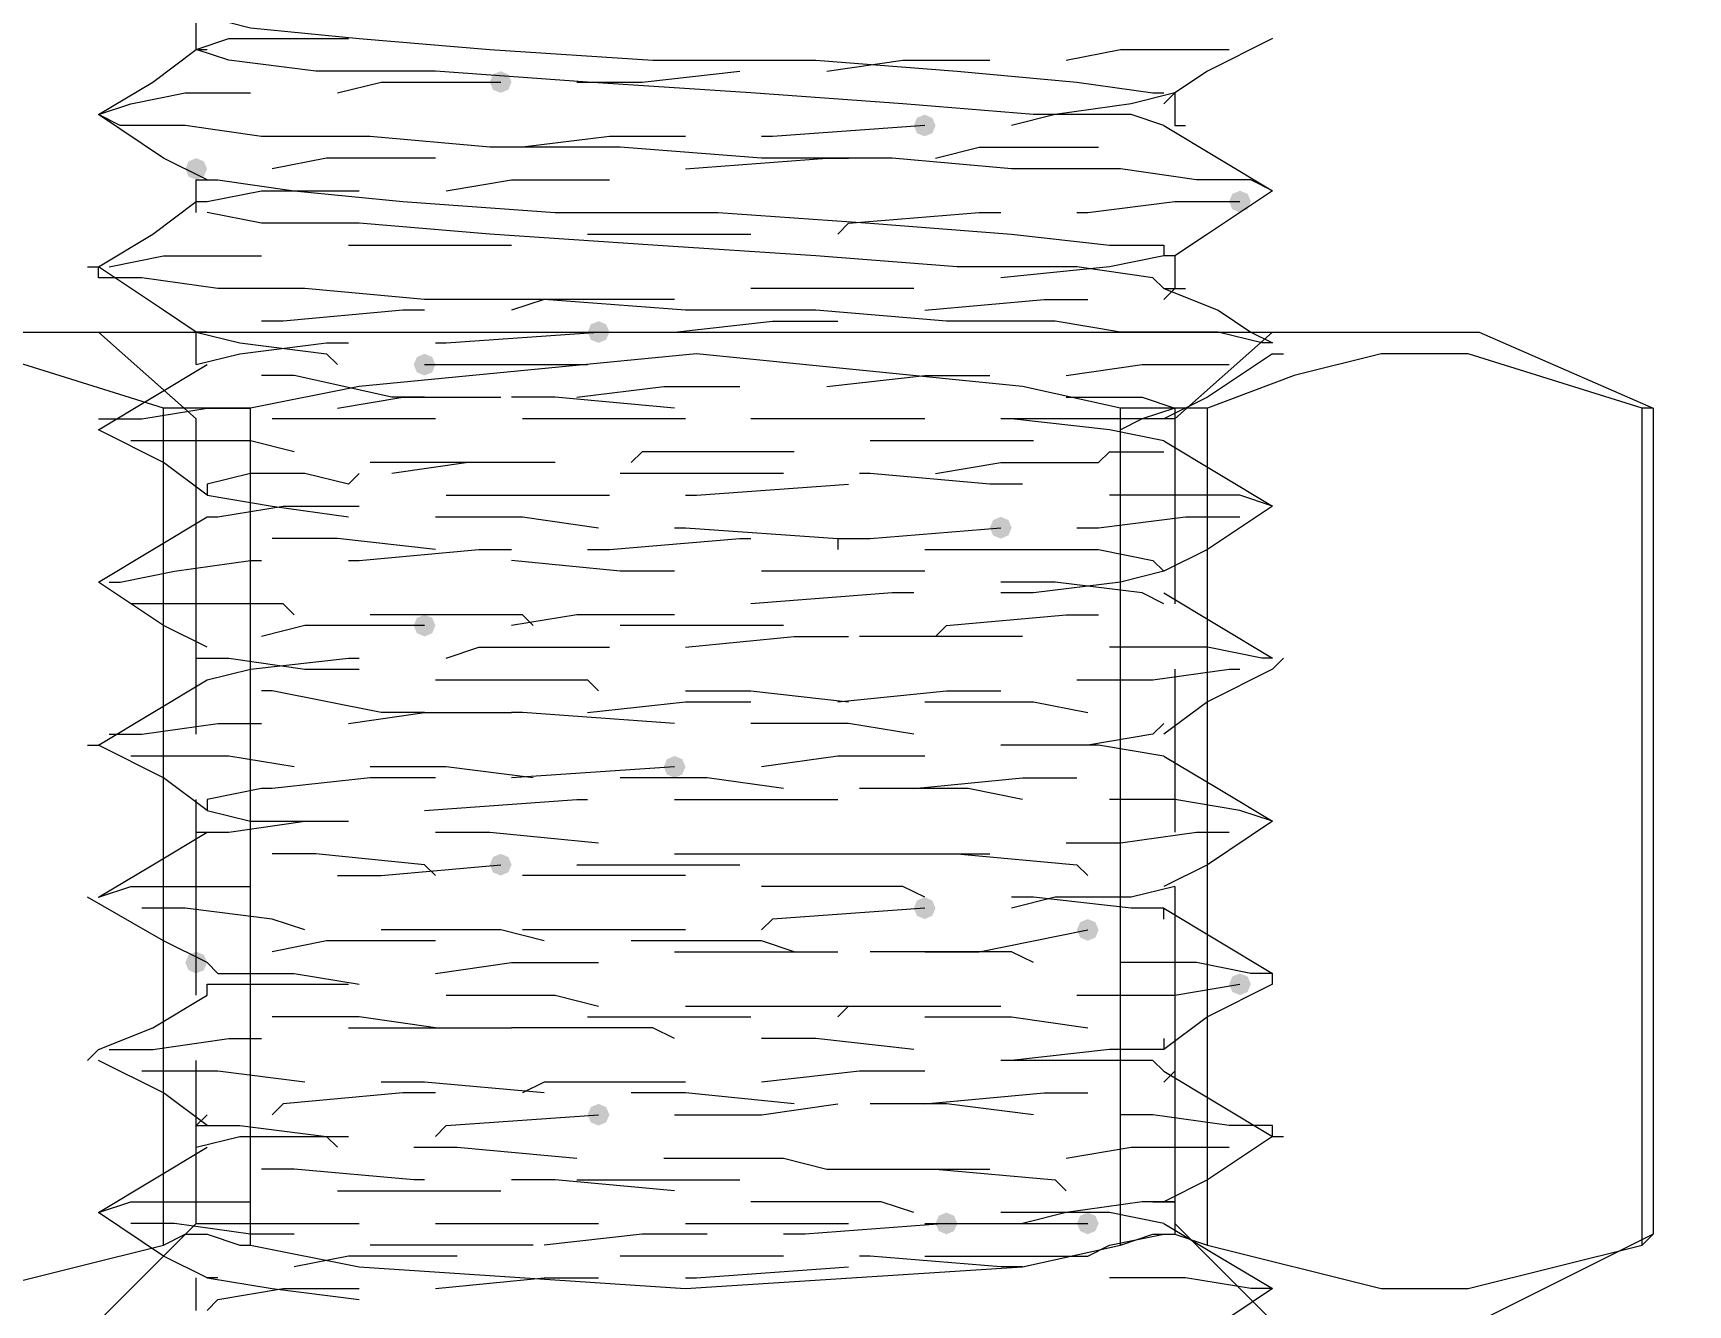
# Model space of a CAD drawing. Header units: millimetres. Extents: x 89051 to 218395, y -330386 to -125649.
# Drawn here: x 90796.65 to 90815.07, y -134278.57 to -134264.42 of the extents above; entities that cross this region are included whole.
import ezdxf

# ---------------------------------------------------------------- set-up
doc = ezdxf.new("R2010")
doc.units = ezdxf.units.MM
doc.header["$LTSCALE"] = 13
doc.layers.add('C00-00-00', color=7, linetype='Continuous')
doc.layers.add('标注、文本', color=3, linetype='Continuous', lineweight=25)
doc.styles.get("Standard").update_dxf_attribs({"font": 'gbenor.shx', "bigfont": 'gbcbig.shx'})
doc.dimstyles.new('1-15', dxfattribs={"dimscale": 20, "dimtxt": 3.5, "dimasz": 2, "dimexe": 1.5, "dimexo": 0.5, "dimgap": 0.5, "dimtad": 1, "dimtoh": 1, "dimdec": 1, "dimdsep": 46, "dimtxsty": 'Standard', "dimcen": 2.5, "dimclrd": 3, "dimclre": 3, "dimclrt": 3, "dimadec": 0, "dimazin": 2, "dimtfac": 1, "dimtdec": 1, "dimtmove": 0, "dimatfit": 2, "dimfxl": 1, "dimarcsym": 0})

# ---------------------------------------------------------------- blocks, each defined once
blk = doc.blocks.new('225635')
at = {"layer": 'C00-00-00'}
h = blk.add_hatch(color=256, dxfattribs=at)
h.dxf.hatch_style = 2
h.paths.add_polyline_path([(72514.89, -125575.248), (72514.804, -125575.284), (72514.769, -125575.369), (72514.804, -125575.455), (72514.89, -125575.49), (72514.975, -125575.455), (72515.011, -125575.369), (72514.975, -125575.284)])
h = blk.add_hatch(color=256, dxfattribs=at)
h.dxf.hatch_style = 2
h.paths.add_polyline_path([(72519.609, -125575.732), (72519.523, -125575.768), (72519.488, -125575.853), (72519.523, -125575.939), (72519.609, -125575.974), (72519.694, -125575.939), (72519.73, -125575.853), (72519.694, -125575.768)])
h = blk.add_hatch(color=256, dxfattribs=at)
h.dxf.hatch_style = 2
h.paths.add_polyline_path([(72511.501, -125576.216), (72511.416, -125576.252), (72511.38, -125576.337), (72511.416, -125576.423), (72511.501, -125576.458), (72511.587, -125576.423), (72511.622, -125576.337), (72511.587, -125576.252)])
h = blk.add_hatch(color=256, dxfattribs=at)
h.dxf.hatch_style = 2
h.paths.add_polyline_path([(72523.118, -125576.579), (72523.033, -125576.615), (72522.997, -125576.7), (72523.033, -125576.786), (72523.118, -125576.821), (72523.204, -125576.786), (72523.239, -125576.7), (72523.204, -125576.615)])
h = blk.add_hatch(color=256, dxfattribs=at)
h.dxf.hatch_style = 2
h.paths.add_polyline_path([(72515.979, -125578.031), (72515.893, -125578.067), (72515.858, -125578.152), (72515.893, -125578.238), (72515.979, -125578.273), (72516.064, -125578.238), (72516.1, -125578.152), (72516.064, -125578.067)])
h = blk.add_hatch(color=256, dxfattribs=at)
h.dxf.hatch_style = 2
h.paths.add_polyline_path([(72514.043, -125578.394), (72513.957, -125578.43), (72513.922, -125578.515), (72513.957, -125578.601), (72514.043, -125578.636), (72514.128, -125578.601), (72514.163, -125578.515), (72514.128, -125578.43)])
h = blk.add_hatch(color=256, dxfattribs=at)
h.dxf.hatch_style = 2
h.paths.add_polyline_path([(72520.456, -125580.21), (72520.37, -125580.245), (72520.335, -125580.331), (72520.37, -125580.416), (72520.456, -125580.452), (72520.541, -125580.416), (72520.577, -125580.331), (72520.541, -125580.245)])
h = blk.add_hatch(color=256, dxfattribs=at)
h.dxf.hatch_style = 2
h.paths.add_polyline_path([(72514.043, -125581.299), (72513.957, -125581.334), (72513.922, -125581.42), (72513.957, -125581.505), (72514.043, -125581.541), (72514.128, -125581.505), (72514.163, -125581.42), (72514.128, -125581.334)])
h = blk.add_hatch(color=256, dxfattribs=at)
h.dxf.hatch_style = 2
h.paths.add_polyline_path([(72516.826, -125582.872), (72516.74, -125582.907), (72516.705, -125582.993), (72516.74, -125583.078), (72516.826, -125583.114), (72516.911, -125583.078), (72516.947, -125582.993), (72516.911, -125582.907)])
h = blk.add_hatch(color=256, dxfattribs=at)
h.dxf.hatch_style = 2
h.paths.add_polyline_path([(72514.89, -125583.961), (72514.804, -125583.996), (72514.769, -125584.082), (72514.804, -125584.167), (72514.89, -125584.203), (72514.975, -125584.167), (72515.011, -125584.082), (72514.975, -125583.996)])
h = blk.add_hatch(color=256, dxfattribs=at)
h.dxf.hatch_style = 2
h.paths.add_polyline_path([(72519.609, -125584.445), (72519.523, -125584.48), (72519.488, -125584.566), (72519.523, -125584.651), (72519.609, -125584.687), (72519.694, -125584.651), (72519.73, -125584.566), (72519.694, -125584.48)])
h = blk.add_hatch(color=256, dxfattribs=at)
h.dxf.hatch_style = 2
h.paths.add_polyline_path([(72521.424, -125584.687), (72521.339, -125584.722), (72521.303, -125584.808), (72521.339, -125584.893), (72521.424, -125584.929), (72521.509, -125584.893), (72521.545, -125584.808), (72521.509, -125584.722)])
h = blk.add_hatch(color=256, dxfattribs=at)
h.dxf.hatch_style = 2
h.paths.add_polyline_path([(72511.501, -125585.05), (72511.416, -125585.085), (72511.38, -125585.171), (72511.416, -125585.256), (72511.501, -125585.292), (72511.587, -125585.256), (72511.622, -125585.171), (72511.587, -125585.085)])
h = blk.add_hatch(color=256, dxfattribs=at)
h.dxf.hatch_style = 2
h.paths.add_polyline_path([(72523.118, -125585.292), (72523.033, -125585.327), (72522.997, -125585.413), (72523.033, -125585.498), (72523.118, -125585.534), (72523.204, -125585.498), (72523.239, -125585.413), (72523.204, -125585.327)])
h = blk.add_hatch(color=256, dxfattribs=at)
h.dxf.hatch_style = 2
h.paths.add_polyline_path([(72515.979, -125586.744), (72515.893, -125586.78), (72515.858, -125586.865), (72515.893, -125586.95), (72515.979, -125586.986), (72516.064, -125586.95), (72516.1, -125586.865), (72516.064, -125586.78)])
h = blk.add_hatch(color=256, dxfattribs=at)
h.dxf.hatch_style = 2
h.paths.add_polyline_path([(72519.851, -125587.954), (72519.765, -125587.99), (72519.73, -125588.075), (72519.765, -125588.16), (72519.851, -125588.196), (72519.936, -125588.16), (72519.972, -125588.075), (72519.936, -125587.99)])
h = blk.add_hatch(color=256, dxfattribs=at)
h.dxf.hatch_style = 2
h.paths.add_polyline_path([(72521.424, -125587.954), (72521.339, -125587.99), (72521.303, -125588.075), (72521.339, -125588.16), (72521.424, -125588.196), (72521.509, -125588.16), (72521.545, -125588.075), (72521.509, -125587.99)])
at = {"layer": 'C00-00-00', "lineweight": 15}
for points in [[(72511.501, -125575.006), (72511.501, -125574.643)], [(72511.622, -125574.643), (72512.106, -125574.764), (72513.316, -125574.885), (72514.769, -125575.006), (72516.584, -125575.127), (72518.399, -125575.127), (72519.972, -125575.248), (72521.303, -125575.369), (72522.15, -125575.49), (72522.271, -125575.49)], [(72511.501, -125575.006), (72511.864, -125574.885)], [(72511.864, -125574.885), (72512.711, -125574.885)], [(72512.711, -125574.885), (72513.195, -125574.885)], [(72523.481, -125574.885), (72522.755, -125575.248), (72522.392, -125575.49)], [(72510.412, -125575.732), (72511.017, -125575.369), (72511.501, -125575.006)], [(72511.501, -125575.006), (72511.622, -125575.006)], [(72522.271, -125575.853), (72521.908, -125575.732), (72520.819, -125575.732), (72519.367, -125575.611), (72517.673, -125575.49), (72515.858, -125575.369), (72514.164, -125575.248), (72512.832, -125575.248), (72511.864, -125575.127), (72511.501, -125575.006)], [(72518.52, -125575.248), (72519.367, -125575.127)], [(72519.367, -125575.127), (72520.335, -125575.127)], [(72521.182, -125575.127), (72521.787, -125575.006)], [(72521.787, -125575.006), (72522.755, -125575.006)], [(72522.755, -125575.006), (72522.997, -125575.006)], [(72516.463, -125575.369), (72517.552, -125575.248)], [(72510.775, -125575.611), (72511.38, -125575.49)], [(72511.38, -125575.49), (72512.106, -125575.49)], [(72513.074, -125575.49), (72513.558, -125575.369)], [(72513.558, -125575.369), (72514.89, -125575.369)], [(72515.737, -125575.369), (72516.463, -125575.369)], [(72522.392, -125575.49), (72521.908, -125575.611)], [(72522.392, -125575.49), (72522.271, -125575.611)], [(72522.392, -125575.49), (72522.392, -125575.853)], [(72510.412, -125575.732), (72510.775, -125575.611)], [(72521.908, -125575.611), (72521.061, -125575.732)], [(72511.622, -125576.458), (72511.138, -125576.216), (72510.412, -125575.732)], [(72523.481, -125576.579), (72523.239, -125576.458), (72522.634, -125576.458), (72521.787, -125576.337), (72520.577, -125576.337), (72519.246, -125576.216), (72517.794, -125576.216), (72516.221, -125576.095), (72514.769, -125576.095), (72513.437, -125575.974), (72512.227, -125575.974), (72511.38, -125575.853), (72510.654, -125575.853), (72510.412, -125575.732)], [(72519.609, -125575.853), (72517.915, -125575.974)], [(72521.061, -125575.732), (72520.577, -125575.853)], [(72522.271, -125575.853), (72522.876, -125576.216), (72523.481, -125576.579)], [(72522.392, -125575.853), (72522.513, -125575.853)], [(72516.1, -125575.974), (72515.132, -125576.095)], [(72516.947, -125575.974), (72516.1, -125575.974)], [(72517.915, -125575.974), (72517.794, -125575.974)], [(72512.953, -125576.216), (72512.348, -125576.337)], [(72514.164, -125576.216), (72512.953, -125576.216)], [(72516.947, -125576.337), (72518.52, -125576.216)], [(72518.52, -125576.216), (72518.762, -125576.216)], [(72519.73, -125576.216), (72520.214, -125576.095)], [(72520.214, -125576.095), (72521.424, -125576.095)], [(72521.424, -125576.095), (72521.545, -125576.095)], [(72511.501, -125576.458), (72511.622, -125576.458)], [(72511.501, -125576.821), (72511.501, -125576.458)], [(72511.622, -125576.458), (72511.743, -125576.458)], [(72511.622, -125576.458), (72511.743, -125576.458), (72512.59, -125576.579), (72513.8, -125576.7), (72515.495, -125576.821), (72517.31, -125576.821), (72519.004, -125576.942), (72520.577, -125577.063), (72521.666, -125577.184), (72522.271, -125577.184), (72522.271, -125577.305)], [(72514.285, -125576.579), (72515.011, -125576.458)], [(72515.011, -125576.458), (72516.1, -125576.458)], [(72511.622, -125576.7), (72512.227, -125576.579)], [(72512.227, -125576.579), (72513.316, -125576.579)], [(72523.481, -125576.579), (72522.755, -125577.063), (72522.392, -125577.305)], [(72510.412, -125577.426), (72511.017, -125577.063), (72511.501, -125576.7)], [(72511.501, -125576.7), (72511.622, -125576.7)], [(72522.271, -125577.668), (72522.15, -125577.547), (72521.303, -125577.426), (72519.972, -125577.426), (72518.399, -125577.305), (72516.584, -125577.184), (72514.769, -125577.063), (72513.316, -125576.942), (72512.227, -125576.942), (72511.622, -125576.821)], [(72518.762, -125576.942), (72520.214, -125576.821)], [(72520.214, -125576.821), (72520.456, -125576.821)], [(72521.303, -125576.821), (72521.424, -125576.821)], [(72521.424, -125576.821), (72522.392, -125576.7)], [(72522.392, -125576.7), (72523.118, -125576.7)], [(72518.641, -125577.063), (72518.762, -125576.942)], [(72513.195, -125577.184), (72514.406, -125577.184)], [(72514.406, -125577.184), (72515.011, -125577.184)], [(72515.858, -125577.063), (72517.31, -125577.063)], [(72517.31, -125577.063), (72517.673, -125577.063)], [(72510.533, -125577.426), (72511.138, -125577.305)], [(72511.138, -125577.305), (72511.985, -125577.305)], [(72511.985, -125577.305), (72512.227, -125577.305)], [(72522.271, -125577.305), (72521.666, -125577.426)], [(72522.392, -125577.305), (72522.271, -125577.305)], [(72522.392, -125577.305), (72522.392, -125577.668)], [(72510.291, -125577.426), (72510.412, -125577.426)], [(72511.501, -125578.152), (72511.138, -125577.91), (72510.412, -125577.426)], [(72521.787, -125578.152), (72521.061, -125578.031), (72519.851, -125578.031), (72518.399, -125577.91), (72516.947, -125577.91), (72515.374, -125577.789), (72514.043, -125577.789), (72512.711, -125577.668), (72511.743, -125577.668), (72510.896, -125577.547), (72510.412, -125577.547), (72510.412, -125577.426)], [(72521.666, -125577.426), (72520.456, -125577.547)], [(72519.004, -125577.668), (72517.673, -125577.668)], [(72519.488, -125577.668), (72519.004, -125577.668)], [(72522.271, -125577.789), (72522.392, -125577.668)], [(72522.271, -125577.668), (72522.392, -125577.668)], [(72522.271, -125577.668), (72522.876, -125577.91), (72523.239, -125578.152)], [(72522.392, -125577.668), (72522.513, -125577.668)], [(72513.8, -125577.91), (72512.469, -125578.031)], [(72514.043, -125577.91), (72513.8, -125577.91)], [(72515.374, -125577.789), (72515.011, -125577.91)], [(72516.826, -125577.789), (72515.374, -125577.789)], [(72519.609, -125577.91), (72520.94, -125577.789)], [(72520.94, -125577.789), (72521.424, -125577.789)], [(72512.469, -125578.031), (72512.227, -125578.031)], [(72516.826, -125578.152), (72517.915, -125578.031)], [(72517.915, -125578.031), (72518.641, -125578.031)], [(72508.113, -125578.152), (72508.234, -125578.152), (72508.476, -125578.152), (72508.96, -125578.152), (72509.686, -125578.152), (72510.412, -125578.152), (72511.38, -125578.152), (72512.469, -125578.152), (72513.679, -125578.152), (72515.011, -125578.152), (72516.342, -125578.152), (72517.552, -125578.152), (72518.883, -125578.152), (72520.214, -125578.152), (72521.424, -125578.152), (72522.513, -125578.152), (72523.481, -125578.152), (72524.207, -125578.152), (72524.933, -125578.152), (72525.417, -125578.152), (72525.659, -125578.152), (72525.78, -125578.152)], [(72511.501, -125579.12), (72510.412, -125578.152)], [(72511.622, -125578.152), (72511.501, -125578.152)], [(72511.501, -125578.152), (72511.985, -125578.273)], [(72511.622, -125578.152), (72511.501, -125578.152)], [(72511.501, -125578.515), (72511.501, -125578.152)], [(72511.985, -125578.273), (72512.953, -125578.394)], [(72511.985, -125578.394), (72512.953, -125578.273)], [(72512.953, -125578.273), (72513.195, -125578.273)], [(72514.164, -125578.273), (72514.285, -125578.273)], [(72514.285, -125578.273), (72515.979, -125578.152)], [(72522.15, -125578.152), (72521.787, -125578.152)], [(72522.876, -125578.152), (72522.15, -125578.152)], [(72523.481, -125578.152), (72522.392, -125579.12)], [(72523.36, -125578.273), (72522.876, -125578.152)], [(72523.239, -125578.152), (72523.481, -125578.273)], [(72523.481, -125578.273), (72523.36, -125578.273)], [(72525.78, -125578.152), (72527.716, -125578.999)], [(72511.138, -125578.999), (72509.202, -125578.394), (72508.234, -125578.394), (72507.266, -125578.636), (72506.298, -125578.999)], [(72511.501, -125578.515), (72511.985, -125578.394)], [(72521.787, -125578.999), (72520.698, -125578.757), (72517.068, -125578.394), (72513.316, -125578.757), (72512.106, -125578.999)], [(72512.953, -125578.394), (72513.074, -125578.515)], [(72523.481, -125578.394), (72522.755, -125578.878)], [(72527.595, -125578.999), (72525.659, -125578.394), (72524.691, -125578.394), (72523.723, -125578.636), (72522.755, -125578.999)], [(72523.481, -125578.394), (72523.602, -125578.394)], [(72511.017, -125578.878), (72511.622, -125578.515)], [(72512.59, -125578.636), (72512.227, -125578.636)], [(72513.679, -125578.878), (72512.59, -125578.636)], [(72514.043, -125578.515), (72514.406, -125578.515)], [(72514.406, -125578.515), (72515.858, -125578.515)], [(72518.52, -125578.757), (72519.609, -125578.636)], [(72519.609, -125578.636), (72520.335, -125578.636)], [(72521.182, -125578.636), (72522.029, -125578.515)], [(72522.029, -125578.515), (72522.876, -125578.515)], [(72522.876, -125578.515), (72522.997, -125578.515)], [(72515.737, -125578.878), (72516.705, -125578.757)], [(72516.705, -125578.757), (72517.552, -125578.757)], [(72510.412, -125579.241), (72511.017, -125578.878)], [(72510.896, -125579.12), (72511.622, -125578.999)], [(72511.138, -125580.21), (72511.138, -125578.999)], [(72512.106, -125578.999), (72511.743, -125578.999), (72511.501, -125578.999), (72511.138, -125578.999)], [(72511.138, -125588.317), (72511.138, -125578.999)], [(72511.622, -125578.999), (72512.106, -125578.999)], [(72512.106, -125580.21), (72512.106, -125578.999)], [(72512.106, -125588.317), (72512.106, -125578.999)], [(72513.074, -125578.999), (72513.8, -125578.878)], [(72514.043, -125578.878), (72513.679, -125578.878)], [(72513.8, -125578.878), (72514.89, -125578.878)], [(72515.495, -125578.878), (72515.011, -125578.878)], [(72516.826, -125578.999), (72515.495, -125578.878)], [(72521.182, -125578.878), (72522.029, -125578.878)], [(72521.787, -125580.21), (72521.787, -125578.999)], [(72521.787, -125588.317), (72521.787, -125578.999)], [(72522.755, -125578.999), (72522.513, -125578.999), (72522.271, -125578.999), (72521.908, -125578.999), (72521.787, -125578.999)], [(72522.029, -125578.878), (72522.392, -125578.999)], [(72522.392, -125578.999), (72522.029, -125579.12)], [(72522.755, -125578.878), (72522.271, -125579.12)], [(72522.392, -125578.999), (72522.392, -125579.363)], [(72522.755, -125580.21), (72522.755, -125578.999)], [(72522.755, -125588.317), (72522.755, -125578.999)], [(72527.595, -125580.21), (72527.595, -125578.999)], [(72527.716, -125578.999), (72527.595, -125578.999)], [(72527.595, -125588.317), (72527.595, -125578.999)], [(72527.716, -125578.999), (72527.716, -125588.196)], [(72510.412, -125579.12), (72510.896, -125579.12)], [(72511.501, -125580.815), (72511.501, -125579.12)], [(72512.469, -125579.12), (72512.348, -125579.12)], [(72513.195, -125579.12), (72512.469, -125579.12)], [(72513.922, -125579.12), (72513.195, -125579.12)], [(72514.164, -125579.12), (72513.922, -125579.12)], [(72515.858, -125579.12), (72515.132, -125579.12)], [(72516.947, -125579.12), (72515.858, -125579.12)], [(72519.125, -125579.12), (72517.673, -125579.12)], [(72518.036, -125579.12), (72517.794, -125579.12)], [(72519.004, -125579.12), (72518.036, -125579.12)], [(72519.609, -125579.12), (72519.004, -125579.12)], [(72519.488, -125579.12), (72519.125, -125579.12)], [(72520.577, -125579.12), (72520.456, -125579.12)], [(72520.698, -125579.12), (72520.577, -125579.12)], [(72521.666, -125579.241), (72520.577, -125579.12)], [(72521.424, -125579.12), (72520.698, -125579.12)], [(72521.908, -125579.12), (72521.424, -125579.12)], [(72522.029, -125579.12), (72521.787, -125579.241)], [(72522.271, -125579.12), (72521.908, -125579.12)], [(72522.392, -125579.12), (72522.271, -125579.12)], [(72522.392, -125579.12), (72522.392, -125580.936)], [(72511.138, -125579.605), (72510.412, -125579.241)], [(72511.259, -125579.363), (72510.775, -125579.363)], [(72512.106, -125579.363), (72511.259, -125579.363)], [(72512.59, -125579.484), (72512.106, -125579.363)], [(72519.972, -125579.363), (72519.004, -125579.363)], [(72520.819, -125579.363), (72519.972, -125579.363)], [(72522.271, -125579.363), (72521.666, -125579.241)], [(72522.271, -125579.363), (72522.876, -125579.726)], [(72516.463, -125579.484), (72516.342, -125579.605)], [(72518.157, -125579.484), (72516.463, -125579.484)], [(72521.545, -125579.605), (72521.666, -125579.484)], [(72521.666, -125579.484), (72522.271, -125579.484)], [(72511.622, -125579.968), (72511.138, -125579.605)], [(72512.106, -125579.726), (72511.622, -125579.847)], [(72512.711, -125579.726), (72512.106, -125579.726)], [(72513.195, -125579.847), (72512.711, -125579.726)], [(72513.316, -125579.726), (72513.195, -125579.847)], [(72514.527, -125579.605), (72513.437, -125579.605)], [(72514.527, -125579.605), (72513.679, -125579.726)], [(72515.253, -125579.605), (72514.527, -125579.605)], [(72515.495, -125579.605), (72514.527, -125579.605)], [(72517.552, -125579.726), (72516.221, -125579.726)], [(72518.036, -125579.726), (72517.552, -125579.726)], [(72519.004, -125579.726), (72518.883, -125579.726)], [(72520.335, -125579.847), (72519.004, -125579.726)], [(72519.73, -125579.726), (72520.456, -125579.605)], [(72520.456, -125579.605), (72521.545, -125579.605)], [(72522.876, -125579.726), (72523.481, -125580.089)], [(72511.501, -125580.21), (72511.501, -125579.847)], [(72511.622, -125579.847), (72511.622, -125579.968)], [(72517.068, -125579.968), (72518.762, -125579.847)], [(72520.698, -125579.847), (72520.335, -125579.847)], [(72511.622, -125579.968), (72512.348, -125580.089)], [(72511.743, -125580.21), (72512.469, -125580.089)], [(72512.348, -125580.089), (72513.195, -125580.21)], [(72512.469, -125580.089), (72513.316, -125580.089)], [(72514.285, -125579.968), (72515.374, -125579.968)], [(72515.374, -125579.968), (72516.1, -125579.968)], [(72516.947, -125579.968), (72517.068, -125579.968)], [(72522.513, -125579.968), (72521.666, -125579.968)], [(72523.118, -125579.968), (72522.513, -125579.968)], [(72523.481, -125580.089), (72522.755, -125580.573)], [(72523.481, -125580.089), (72523.118, -125579.968)], [(72511.017, -125580.573), (72511.622, -125580.21)], [(72511.138, -125580.815), (72511.138, -125580.21)], [(72511.622, -125580.21), (72511.743, -125580.21)], [(72512.106, -125580.815), (72512.106, -125580.21)], [(72514.164, -125580.21), (72515.132, -125580.21)], [(72515.132, -125580.21), (72515.979, -125580.331)], [(72521.545, -125580.331), (72522.513, -125580.21)], [(72521.787, -125580.815), (72521.787, -125580.21)], [(72522.513, -125580.21), (72523.118, -125580.21)], [(72522.755, -125580.815), (72522.755, -125580.21)], [(72527.595, -125580.815), (72527.595, -125580.21)], [(72513.074, -125580.452), (72512.348, -125580.452)], [(72514.164, -125580.573), (72513.074, -125580.452)], [(72516.1, -125580.573), (72517.552, -125580.452)], [(72516.826, -125580.331), (72516.947, -125580.331)], [(72516.947, -125580.331), (72518.641, -125580.452)], [(72517.552, -125580.452), (72517.673, -125580.452)], [(72518.641, -125580.452), (72519.004, -125580.452)], [(72518.641, -125580.452), (72518.641, -125580.573)], [(72519.004, -125580.452), (72520.456, -125580.331)], [(72521.303, -125580.331), (72521.545, -125580.331)], [(72510.412, -125580.936), (72511.017, -125580.573)], [(72511.259, -125580.815), (72512.106, -125580.694)], [(72512.106, -125580.694), (72512.227, -125580.694)], [(72513.195, -125580.694), (72513.316, -125580.694)], [(72513.316, -125580.694), (72514.648, -125580.573)], [(72514.648, -125580.573), (72515.011, -125580.573)], [(72516.221, -125580.815), (72515.011, -125580.694)], [(72515.858, -125580.573), (72516.1, -125580.573)], [(72519.609, -125580.573), (72520.335, -125580.573)], [(72520.335, -125580.573), (72521.424, -125580.573)], [(72521.424, -125580.573), (72521.545, -125580.573)], [(72521.545, -125580.573), (72522.15, -125580.694)], [(72522.15, -125580.694), (72522.271, -125580.815)], [(72522.755, -125580.573), (72522.271, -125580.815)], [(72510.654, -125580.936), (72511.259, -125580.815)], [(72511.501, -125582.63), (72511.501, -125580.815)], [(72516.826, -125580.815), (72516.221, -125580.815)], [(72518.036, -125580.815), (72517.794, -125580.815)], [(72519.609, -125580.815), (72518.036, -125580.815)], [(72522.271, -125580.815), (72521.787, -125580.936)], [(72522.392, -125580.815), (72522.392, -125581.178)], [(72511.138, -125581.42), (72510.412, -125580.936)], [(72510.533, -125580.936), (72510.654, -125580.936)], [(72511.138, -125582.872), (72511.138, -125581.057)], [(72512.106, -125582.872), (72512.106, -125581.057)], [(72519.246, -125581.057), (72517.673, -125581.178)], [(72519.488, -125581.057), (72519.246, -125581.057)], [(72521.061, -125580.936), (72520.456, -125580.936)], [(72520.819, -125581.057), (72520.456, -125581.057)], [(72521.787, -125580.936), (72520.819, -125581.057)], [(72522.029, -125581.057), (72521.061, -125580.936)], [(72521.787, -125582.872), (72521.787, -125581.057)], [(72522.271, -125581.178), (72522.029, -125581.057)], [(72522.271, -125581.057), (72522.876, -125581.42)], [(72522.755, -125582.872), (72522.755, -125581.057)], [(72527.595, -125582.872), (72527.595, -125581.057)], [(72511.501, -125581.178), (72510.775, -125581.178)], [(72512.469, -125581.178), (72511.501, -125581.178)], [(72512.59, -125581.299), (72512.469, -125581.178)], [(72511.622, -125581.662), (72511.138, -125581.42)], [(72512.711, -125581.42), (72512.227, -125581.541)], [(72514.043, -125581.42), (72512.711, -125581.42)], [(72513.8, -125581.299), (72513.437, -125581.299)], [(72515.132, -125581.299), (72513.8, -125581.299)], [(72515.737, -125581.299), (72515.011, -125581.42)], [(72515.253, -125581.42), (72515.132, -125581.299)], [(72516.826, -125581.299), (72515.737, -125581.299)], [(72516.584, -125581.42), (72516.221, -125581.42)], [(72518.036, -125581.42), (72516.584, -125581.42)], [(72519.73, -125581.541), (72519.851, -125581.42)], [(72519.851, -125581.42), (72521.182, -125581.299)], [(72521.182, -125581.299), (72521.545, -125581.299)], [(72522.876, -125581.42), (72523.481, -125581.783)], [(72516.947, -125581.662), (72518.157, -125581.541)], [(72518.157, -125581.541), (72518.762, -125581.541)], [(72519.609, -125581.541), (72518.883, -125581.541)], [(72520.698, -125581.541), (72519.609, -125581.541)], [(72511.501, -125582.025), (72511.501, -125581.662)], [(72511.501, -125581.783), (72511.864, -125581.783)], [(72511.864, -125581.783), (72512.711, -125581.904)], [(72512.106, -125581.904), (72513.195, -125581.783)], [(72513.195, -125581.783), (72513.316, -125581.783)], [(72514.285, -125581.783), (72514.648, -125581.662)], [(72514.648, -125581.662), (72516.1, -125581.662)], [(72521.908, -125581.662), (72521.666, -125581.662)], [(72522.755, -125581.662), (72521.908, -125581.662)], [(72523.36, -125581.783), (72522.755, -125581.662)], [(72523.481, -125581.783), (72523.36, -125581.783)], [(72523.481, -125581.904), (72523.602, -125581.783)], [(72511.622, -125582.025), (72512.106, -125581.904)], [(72512.711, -125581.904), (72513.316, -125581.904)], [(72522.15, -125582.025), (72522.997, -125581.904)], [(72522.392, -125581.904), (72522.392, -125583.719)], [(72523.481, -125581.904), (72522.755, -125582.267)], [(72522.997, -125581.904), (72523.118, -125581.904)], [(72511.017, -125582.388), (72511.622, -125582.025)], [(72512.348, -125582.146), (72512.227, -125582.146)], [(72513.558, -125582.388), (72512.348, -125582.146)], [(72514.164, -125582.025), (72515.858, -125582.025)], [(72515.858, -125582.025), (72515.979, -125582.146)], [(72516.947, -125582.146), (72517.673, -125582.146)], [(72517.673, -125582.146), (72518.762, -125582.267)], [(72518.641, -125582.267), (72519.851, -125582.146)], [(72519.851, -125582.146), (72520.456, -125582.146)], [(72521.303, -125582.025), (72522.15, -125582.025)], [(72515.858, -125582.388), (72516.947, -125582.267)], [(72516.947, -125582.267), (72517.673, -125582.267)], [(72519.609, -125582.267), (72520.819, -125582.267)], [(72520.819, -125582.267), (72521.424, -125582.388)], [(72522.755, -125582.267), (72522.271, -125582.63)], [(72510.412, -125582.751), (72511.017, -125582.388)], [(72510.896, -125582.63), (72511.743, -125582.509)], [(72511.743, -125582.509), (72512.227, -125582.509)], [(72513.195, -125582.509), (72514.043, -125582.388)], [(72514.043, -125582.388), (72513.558, -125582.388)], [(72514.043, -125582.388), (72515.011, -125582.388)], [(72515.132, -125582.388), (72515.011, -125582.388)], [(72516.826, -125582.509), (72515.132, -125582.388)], [(72518.762, -125582.509), (72517.673, -125582.509)], [(72519.488, -125582.63), (72518.762, -125582.509)], [(72522.271, -125582.509), (72522.15, -125582.63)], [(72522.392, -125582.509), (72522.392, -125582.872)], [(72510.533, -125582.63), (72510.896, -125582.63)], [(72522.15, -125582.63), (72521.424, -125582.751)], [(72510.291, -125582.751), (72510.412, -125582.751)], [(72511.138, -125583.114), (72510.412, -125582.751)], [(72511.017, -125582.872), (72510.775, -125582.872)], [(72511.864, -125582.872), (72511.017, -125582.872)], [(72512.59, -125582.993), (72511.864, -125582.872)], [(72518.641, -125582.872), (72517.794, -125582.993)], [(72519.609, -125582.872), (72518.641, -125582.872)], [(72521.424, -125582.751), (72520.456, -125582.751)], [(72521.545, -125582.751), (72520.456, -125582.751)], [(72522.271, -125582.872), (72521.545, -125582.751)], [(72522.271, -125582.872), (72522.876, -125583.235)], [(72514.285, -125582.993), (72513.437, -125582.993)], [(72515.253, -125583.114), (72514.285, -125582.993)], [(72516.826, -125582.993), (72515.011, -125583.114)], [(72511.622, -125583.477), (72511.138, -125583.114)], [(72512.227, -125583.235), (72511.622, -125583.356)], [(72512.348, -125583.235), (72512.227, -125583.235)], [(72513.437, -125583.114), (72512.348, -125583.235)], [(72514.164, -125583.114), (72513.437, -125583.114)], [(72517.189, -125583.114), (72516.221, -125583.114)], [(72518.036, -125583.235), (72517.189, -125583.114)], [(72520.093, -125583.235), (72518.883, -125583.235)], [(72519.488, -125583.235), (72520.698, -125583.114)], [(72520.698, -125583.356), (72520.093, -125583.235)], [(72520.698, -125583.114), (72521.303, -125583.114)], [(72522.876, -125583.235), (72523.481, -125583.598)], [(72511.501, -125583.719), (72511.501, -125583.356)], [(72511.622, -125583.356), (72511.622, -125583.477)], [(72514.043, -125583.477), (72515.737, -125583.356)], [(72515.737, -125583.356), (72515.858, -125583.356)], [(72516.826, -125583.356), (72517.431, -125583.356)], [(72517.431, -125583.356), (72518.641, -125583.356)], [(72522.392, -125583.356), (72521.666, -125583.356)], [(72523.118, -125583.477), (72522.392, -125583.356)], [(72511.501, -125585.413), (72511.501, -125583.598)], [(72511.622, -125583.477), (72512.106, -125583.598)], [(72511.864, -125583.719), (72512.711, -125583.598)], [(72512.106, -125583.598), (72513.195, -125583.598)], [(72512.711, -125583.598), (72513.195, -125583.598)], [(72523.481, -125583.598), (72522.755, -125584.082)], [(72523.481, -125583.598), (72523.118, -125583.477)], [(72511.017, -125584.082), (72511.622, -125583.719)], [(72511.501, -125583.84), (72511.501, -125583.719)], [(72511.501, -125583.719), (72511.864, -125583.719)], [(72514.164, -125583.719), (72514.769, -125583.719)], [(72514.769, -125583.719), (72515.979, -125583.84)], [(72521.787, -125583.84), (72522.634, -125583.719)], [(72522.634, -125583.719), (72522.997, -125583.719)], [(72511.138, -125585.655), (72511.138, -125583.84)], [(72512.106, -125585.655), (72512.106, -125583.84)], [(72512.832, -125583.961), (72512.348, -125583.961)], [(72514.043, -125584.082), (72512.832, -125583.961)], [(72516.826, -125583.961), (72518.399, -125583.961)], [(72518.399, -125583.961), (72518.641, -125583.961)], [(72518.52, -125583.961), (72519.246, -125583.961)], [(72519.246, -125583.961), (72520.335, -125583.961)], [(72519.609, -125583.961), (72519.972, -125583.961)], [(72519.972, -125583.961), (72521.303, -125584.082)], [(72521.182, -125583.84), (72521.787, -125583.84)], [(72521.787, -125585.655), (72521.787, -125583.84)], [(72522.755, -125585.655), (72522.755, -125583.84)], [(72527.595, -125585.655), (72527.595, -125583.84)], [(72510.412, -125584.445), (72511.017, -125584.082)], [(72513.558, -125584.203), (72514.89, -125584.082)], [(72514.164, -125584.203), (72514.043, -125584.082)], [(72515.737, -125584.082), (72516.342, -125584.082)], [(72516.342, -125584.082), (72517.552, -125584.082)], [(72521.303, -125584.082), (72521.424, -125584.203)], [(72522.755, -125584.082), (72522.271, -125584.324)], [(72510.412, -125584.445), (72510.775, -125584.324)], [(72510.775, -125584.324), (72511.38, -125584.324)], [(72511.38, -125584.324), (72512.106, -125584.324)], [(72513.074, -125584.203), (72513.558, -125584.203)], [(72515.858, -125584.203), (72515.132, -125584.203)], [(72516.947, -125584.203), (72515.858, -125584.203)], [(72519.367, -125584.324), (72517.794, -125584.324)], [(72519.609, -125584.445), (72519.367, -125584.324)], [(72522.392, -125584.324), (72521.908, -125584.445)], [(72522.392, -125584.324), (72522.392, -125584.687)], [(72511.138, -125584.929), (72510.291, -125584.445)], [(72511.38, -125584.566), (72510.896, -125584.566)], [(72512.348, -125584.687), (72511.38, -125584.566)], [(72519.609, -125584.566), (72517.915, -125584.687)], [(72521.061, -125584.445), (72520.577, -125584.566)], [(72520.819, -125584.445), (72520.577, -125584.445)], [(72521.908, -125584.566), (72520.819, -125584.445)], [(72521.908, -125584.445), (72521.061, -125584.445)], [(72522.271, -125584.566), (72521.908, -125584.566)], [(72522.271, -125584.687), (72522.271, -125584.566)], [(72522.271, -125584.566), (72522.876, -125584.929)], [(72522.392, -125584.566), (72522.392, -125586.381)], [(72512.711, -125584.808), (72512.348, -125584.687)], [(72517.915, -125584.687), (72517.794, -125584.808)], [(72511.622, -125585.171), (72511.138, -125584.929)], [(72512.953, -125584.929), (72512.348, -125585.05)], [(72514.164, -125584.929), (72512.953, -125584.929)], [(72514.89, -125584.808), (72513.558, -125584.808)], [(72515.374, -125584.929), (72514.89, -125584.808)], [(72516.1, -125584.808), (72515.132, -125584.808)], [(72516.947, -125584.808), (72516.1, -125584.808)], [(72517.794, -125584.929), (72516.342, -125584.929)], [(72518.157, -125585.05), (72517.794, -125584.929)], [(72520.214, -125585.05), (72521.424, -125584.808)], [(72522.876, -125584.929), (72523.481, -125585.292)], [(72516.826, -125585.05), (72518.52, -125585.05)], [(72518.52, -125585.05), (72518.641, -125585.05)], [(72519.246, -125585.05), (72519.004, -125585.05)], [(72520.577, -125585.05), (72519.246, -125585.05)], [(72519.609, -125585.05), (72520.214, -125585.05)], [(72520.819, -125585.171), (72520.577, -125585.05)], [(72511.501, -125585.534), (72511.501, -125585.171)], [(72511.622, -125585.171), (72511.743, -125585.292)], [(72511.743, -125585.292), (72512.59, -125585.292)], [(72512.59, -125585.292), (72513.316, -125585.413)], [(72514.164, -125585.292), (72515.011, -125585.171)], [(72515.011, -125585.171), (72515.979, -125585.171)], [(72522.634, -125585.171), (72521.787, -125585.171)], [(72523.239, -125585.292), (72522.634, -125585.171)], [(72523.481, -125585.292), (72523.239, -125585.292)], [(72523.481, -125585.413), (72523.481, -125585.292)], [(72511.622, -125585.534), (72511.622, -125585.413)], [(72511.622, -125585.413), (72512.227, -125585.413)], [(72512.227, -125585.413), (72513.195, -125585.413)], [(72522.392, -125585.534), (72523.118, -125585.413)], [(72523.481, -125585.413), (72522.755, -125585.776)], [(72511.017, -125585.897), (72511.622, -125585.534)], [(72514.285, -125585.534), (72515.495, -125585.534)], [(72515.495, -125585.534), (72515.979, -125585.655)], [(72516.947, -125585.655), (72517.31, -125585.655)], [(72517.31, -125585.655), (72518.762, -125585.655)], [(72518.641, -125585.776), (72518.762, -125585.655)], [(72518.762, -125585.655), (72520.093, -125585.655)], [(72520.093, -125585.655), (72520.456, -125585.655)], [(72521.303, -125585.534), (72522.392, -125585.534)], [(72513.316, -125585.776), (72512.348, -125585.776)], [(72514.164, -125585.897), (72513.316, -125585.776)], [(72515.858, -125585.776), (72517.189, -125585.776)], [(72517.189, -125585.776), (72517.673, -125585.776)], [(72519.609, -125585.776), (72520.577, -125585.776)], [(72520.577, -125585.776), (72521.424, -125585.897)], [(72522.755, -125585.776), (72522.271, -125586.139)], [(72510.412, -125586.139), (72511.017, -125585.897)], [(72511.017, -125586.139), (72511.864, -125586.018)], [(72511.864, -125586.018), (72512.227, -125586.018)], [(72513.195, -125585.897), (72514.285, -125585.897)], [(72514.285, -125585.897), (72515.011, -125585.897)], [(72516.584, -125585.897), (72515.011, -125585.897)], [(72516.826, -125586.018), (72516.584, -125585.897)], [(72518.399, -125586.018), (72517.794, -125586.018)], [(72519.488, -125586.139), (72518.399, -125586.018)], [(72522.271, -125586.018), (72522.271, -125586.139)], [(72522.392, -125586.018), (72522.392, -125586.381)], [(72510.291, -125586.26), (72510.412, -125586.139)], [(72510.533, -125586.139), (72511.017, -125586.139)], [(72521.666, -125586.139), (72520.577, -125586.26)], [(72522.271, -125586.139), (72521.666, -125586.139)], [(72511.138, -125586.623), (72510.412, -125586.26)], [(72511.743, -125586.381), (72510.896, -125586.381)], [(72511.501, -125588.075), (72511.501, -125586.26)], [(72512.711, -125586.502), (72511.743, -125586.381)], [(72518.883, -125586.381), (72517.794, -125586.502)], [(72519.609, -125586.381), (72518.883, -125586.381)], [(72521.303, -125586.26), (72520.456, -125586.26)], [(72522.15, -125586.26), (72521.303, -125586.26)], [(72522.271, -125586.381), (72522.15, -125586.26)], [(72522.271, -125586.502), (72522.392, -125586.381)], [(72522.271, -125586.381), (72522.876, -125586.744)], [(72522.392, -125586.381), (72522.392, -125588.075)], [(72511.138, -125588.317), (72511.138, -125586.502)], [(72512.106, -125588.317), (72512.106, -125586.502)], [(72514.043, -125586.502), (72513.558, -125586.502)], [(72515.374, -125586.623), (72514.043, -125586.502)], [(72515.374, -125586.502), (72515.132, -125586.623)], [(72516.947, -125586.502), (72515.374, -125586.502)], [(72521.787, -125588.317), (72521.787, -125586.502)], [(72522.755, -125588.317), (72522.755, -125586.502)], [(72527.595, -125588.317), (72527.595, -125586.502)], [(72511.622, -125586.986), (72511.138, -125586.623)], [(72512.469, -125586.744), (72512.348, -125586.865)], [(72513.8, -125586.623), (72512.469, -125586.744)], [(72514.164, -125586.623), (72513.8, -125586.623)], [(72516.947, -125586.623), (72516.342, -125586.623)], [(72518.157, -125586.744), (72516.947, -125586.623)], [(72517.794, -125586.865), (72518.641, -125586.744)], [(72519.851, -125586.744), (72519.004, -125586.744)], [(72519.609, -125586.744), (72520.94, -125586.623)], [(72520.819, -125586.865), (72519.851, -125586.744)], [(72520.94, -125586.623), (72521.424, -125586.623)], [(72522.876, -125586.744), (72523.481, -125587.107)], [(72511.622, -125586.865), (72511.501, -125586.986)], [(72511.501, -125587.228), (72511.501, -125586.865)], [(72514.285, -125586.986), (72515.979, -125586.865)], [(72516.826, -125586.865), (72517.794, -125586.865)], [(72522.15, -125586.865), (72521.787, -125586.865)], [(72522.997, -125586.986), (72522.15, -125586.865)], [(72511.501, -125586.986), (72511.985, -125586.986)], [(72511.501, -125587.228), (72511.985, -125587.107)], [(72511.985, -125586.986), (72512.953, -125587.107)], [(72511.985, -125587.107), (72512.953, -125587.107)], [(72512.953, -125587.107), (72513.074, -125587.228)], [(72512.953, -125587.107), (72513.195, -125587.107)], [(72514.164, -125587.107), (72514.285, -125586.986)], [(72523.481, -125587.107), (72522.755, -125587.591)], [(72523.481, -125586.986), (72522.997, -125586.986)], [(72523.481, -125587.107), (72523.481, -125586.986)], [(72523.481, -125587.107), (72523.602, -125587.107)], [(72511.017, -125587.591), (72511.622, -125587.228)], [(72513.922, -125587.228), (72514.406, -125587.228)], [(72514.406, -125587.228), (72515.737, -125587.349)], [(72521.182, -125587.349), (72521.908, -125587.228)], [(72521.908, -125587.228), (72522.755, -125587.228)], [(72522.755, -125587.228), (72522.997, -125587.228)], [(72512.59, -125587.47), (72512.227, -125587.47)], [(72513.922, -125587.591), (72512.59, -125587.47)], [(72516.705, -125587.349), (72518.036, -125587.349)], [(72518.036, -125587.349), (72518.52, -125587.47)], [(72518.52, -125587.47), (72519.609, -125587.47)], [(72519.367, -125587.47), (72519.73, -125587.47)], [(72519.609, -125587.47), (72520.335, -125587.47)], [(72519.73, -125587.47), (72521.061, -125587.591)], [(72510.412, -125587.954), (72511.017, -125587.591)], [(72514.043, -125587.591), (72513.922, -125587.591)], [(72515.495, -125587.591), (72515.011, -125587.591)], [(72516.826, -125587.712), (72515.495, -125587.591)], [(72515.737, -125587.591), (72516.584, -125587.591)], [(72516.584, -125587.591), (72517.552, -125587.591)], [(72521.061, -125587.591), (72521.182, -125587.712)], [(72522.755, -125587.591), (72522.271, -125587.833)], [(72510.412, -125587.954), (72510.775, -125587.833)], [(72510.775, -125587.833), (72511.501, -125587.833)], [(72511.501, -125587.833), (72512.106, -125587.833)], [(72513.074, -125587.712), (72513.8, -125587.712)], [(72513.8, -125587.712), (72514.89, -125587.712)], [(72519.125, -125587.833), (72517.673, -125587.833)], [(72519.488, -125587.954), (72519.125, -125587.833)], [(72522.029, -125587.833), (72521.182, -125587.954)], [(72522.392, -125587.833), (72522.029, -125587.833)], [(72522.15, -125587.833), (72522.392, -125587.833)], [(72522.392, -125587.833), (72522.392, -125588.196)], [(72511.138, -125588.438), (72510.412, -125587.954)], [(72520.577, -125587.954), (72520.456, -125587.954)], [(72521.666, -125587.954), (72520.577, -125587.954)], [(72521.182, -125587.954), (72520.698, -125588.075)], [(72522.271, -125588.075), (72521.666, -125587.954)], [(72510.412, -125589.164), (72511.501, -125588.075)], [(72511.259, -125588.075), (72510.775, -125588.075)], [(72511.138, -125588.317), (72511.38, -125588.196), (72511.622, -125588.196), (72511.985, -125588.317), (72512.106, -125588.317)], [(72512.106, -125588.196), (72511.259, -125588.075)], [(72511.501, -125588.075), (72511.622, -125588.075)], [(72511.501, -125588.075), (72511.622, -125588.075)], [(72511.622, -125588.075), (72511.985, -125588.075)], [(72511.985, -125588.075), (72512.469, -125588.075)], [(72512.59, -125588.196), (72512.106, -125588.196)], [(72512.469, -125588.075), (72513.195, -125588.075)], [(72513.195, -125588.075), (72513.316, -125588.075)], [(72514.164, -125588.075), (72514.89, -125588.075)], [(72514.89, -125588.075), (72515.858, -125588.075)], [(72516.463, -125588.196), (72515.374, -125588.317)], [(72515.858, -125588.075), (72515.979, -125588.075)], [(72517.189, -125588.196), (72516.463, -125588.196)], [(72516.947, -125588.075), (72518.036, -125588.075)], [(72518.036, -125588.075), (72518.762, -125588.075)], [(72518.278, -125588.196), (72518.036, -125588.196)], [(72519.851, -125588.075), (72518.278, -125588.196)], [(72519.609, -125588.075), (72519.972, -125588.075)], [(72519.972, -125588.075), (72520.698, -125588.075)], [(72520.698, -125588.075), (72521.424, -125588.075)], [(72521.666, -125588.317), (72522.271, -125588.196)], [(72521.787, -125588.317), (72522.15, -125588.196), (72522.392, -125588.196), (72522.755, -125588.317)], [(72522.271, -125588.075), (72522.876, -125588.438)], [(72522.392, -125588.075), (72523.481, -125589.164)], [(72527.716, -125588.196), (72525.78, -125589.164)], [(72527.595, -125588.317), (72527.716, -125588.196)], [(72506.298, -125588.317), (72508.234, -125588.801), (72509.202, -125588.801), (72510.17, -125588.559), (72511.138, -125588.317)], [(72512.106, -125588.317), (72513.316, -125588.559), (72516.947, -125588.801), (72520.698, -125588.559), (72521.787, -125588.317)], [(72514.648, -125588.317), (72513.437, -125588.317)], [(72515.253, -125588.317), (72514.648, -125588.317)], [(72521.424, -125588.438), (72521.666, -125588.317)], [(72522.755, -125588.317), (72524.691, -125588.801), (72525.659, -125588.801), (72526.627, -125588.559), (72527.595, -125588.317)], [(72511.622, -125588.68), (72511.138, -125588.438)], [(72513.195, -125588.438), (72512.59, -125588.559)], [(72514.406, -125588.438), (72513.195, -125588.438)], [(72517.552, -125588.438), (72516.221, -125588.438)], [(72517.068, -125588.68), (72518.762, -125588.559)], [(72518.036, -125588.438), (72517.552, -125588.438)], [(72519.004, -125588.438), (72518.883, -125588.438)], [(72520.456, -125588.559), (72519.004, -125588.438)], [(72519.609, -125588.438), (72520.456, -125588.438)], [(72520.456, -125588.438), (72521.424, -125588.438)], [(72520.698, -125588.559), (72520.456, -125588.559)], [(72522.876, -125588.438), (72523.481, -125588.801)], [(72511.501, -125589.043), (72511.501, -125588.68)], [(72511.743, -125588.68), (72511.622, -125588.68)], [(72511.622, -125588.68), (72512.348, -125588.801)], [(72511.743, -125588.922), (72512.469, -125588.801)], [(72512.348, -125588.801), (72513.316, -125588.922)], [(72512.469, -125588.801), (72513.316, -125588.801)], [(72514.164, -125588.801), (72515.374, -125588.68)], [(72515.374, -125588.68), (72515.979, -125588.68)], [(72516.947, -125588.68), (72517.068, -125588.68)], [(72522.513, -125588.68), (72521.666, -125588.68)], [(72523.239, -125588.801), (72522.513, -125588.68)], [(72523.481, -125588.801), (72522.755, -125589.285)], [(72523.481, -125588.801), (72523.239, -125588.801)], [(72511.622, -125589.043), (72511.743, -125588.922)]]:
    blk.add_lwpolyline(points, dxfattribs=at)
blk = doc.blocks.new('*D580')
at = {"layer": 'Defpoints', "color": 0, "transparency": 16777216}
for p in [(90794.776, -134113.287), (90674.312, -134182.836), (90940.67, -134217.792), (90006.08, -134300.778), (90933.981, -134300.778)]:
    blk.add_point(p, dxfattribs=at)
at = {"layer": '标注、文本', "color": 3, "lineweight": -2, "transparency": 16777216}
for p, q in [((90803.436, -134108.287), (90909.885, -134046.828)), ((90943.981, -134300.778), (90977.93, -134300.778))]:
    blk.add_line(p, q, dxfattribs=at)
blk.add_arc((90470.031, -134300.778), 477.9, 4.79703, 25.20297, dxfattribs=at)
at = {"layer": '标注、文本', "color": 3, "transparency": 16777216}
for points in [[(90896.529, -134100.365), (90908.345, -134094.187), (90883.904, -134061.828)], [(90952.917, -134260.534), (90939.596, -134261.092), (90947.93, -134300.778)]]:
    blk.add_solid(points, dxfattribs=at)
at = {"layer": '标注、文本', "color": 3, "transparency": 16777216, "insert": (90975.113, -134165.442), "char_height": 70, "attachment_point": 5, "rotation": 285}
blk.add_mtext('30°', dxfattribs=at)

msp = doc.modelspace()

# ---------------------------------------------------------------- block references
at = {"layer": '标注、文本'}
msp.add_blockref('225635', (18286.963, -8689.591), dxfattribs=at)

# ---------------------------------------------------------------- dimensions: what is measured, and where the dimension line sits
dim = msp.add_angular_dim_2l(base=(90940.67, -134217.792), line1=((90006.08, -134300.778), (90933.981, -134300.778)), line2=((90674.312, -134182.836), (90794.776, -134113.287)), dimstyle='1-15', dxfattribs=at)
dim.commit()
dim.dimension.update_dxf_attribs({"geometry": '*D580', "text_midpoint": (90975.113, -134165.442)})

doc.saveas('drawing.dxf')
